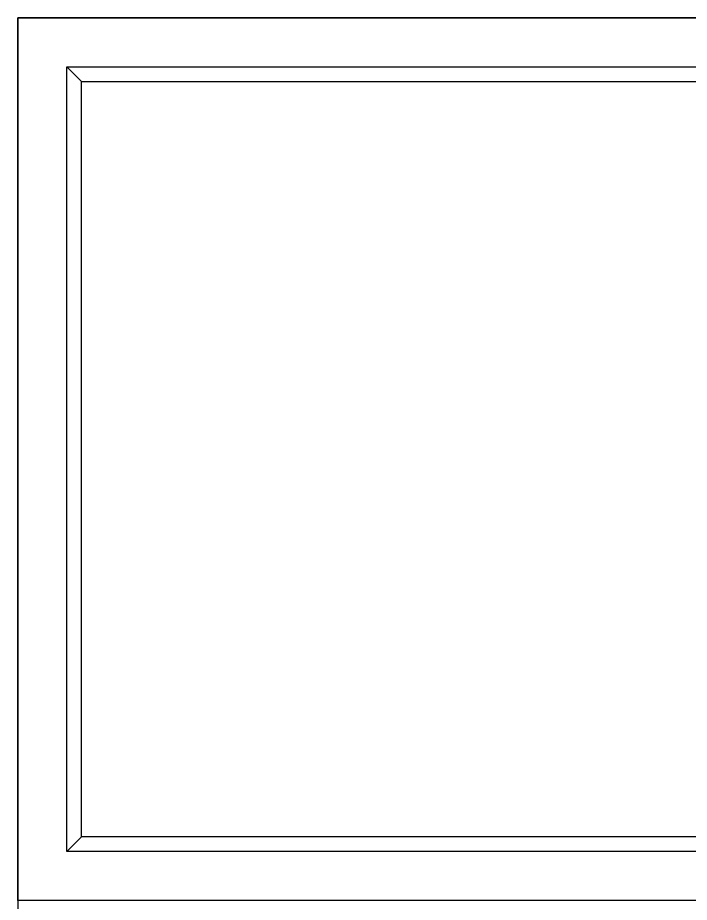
# Model space of a CAD drawing. Header units: inches. Extents: x 11.6 to 54.1, y 10.7 to 35.5.
# Drawn here: x 39.782 to 40.466, y 31.851 to 32.753 of the extents above; entities that cross this region are included whole.
import ezdxf

# ---------------------------------------------------------------- set-up
doc = ezdxf.new("R2010")
doc.units = ezdxf.units.IN
doc.header["$MEASUREMENT"] = 0
doc.layers.add('02', color=2, linetype='Continuous')

msp = doc.modelspace()

# ---------------------------------------------------------------- linework, layer by layer
at = {"layer": '02'}
for p, q in [((39.78219, 32.75318), (39.78219, 31.45318)), ((39.78219, 31.85318), (39.78219, 32.75318)), ((39.78219, 32.75318), (40.78219, 32.75318)), ((40.78219, 32.75318), (39.78219, 32.75318)), ((39.84719, 32.68818), (39.83219, 32.70318)), ((39.83219, 31.90318), (39.83219, 32.70318)), ((39.83219, 32.70318), (40.73219, 32.70318)), ((39.84719, 31.91818), (39.84719, 32.68818)), ((39.84719, 32.68818), (40.71719, 32.68818)), ((39.84719, 31.91818), (39.83219, 31.90318)), ((40.71719, 31.91818), (39.84719, 31.91818)), ((40.73219, 31.90318), (39.83219, 31.90318)), ((40.78219, 31.85318), (39.78219, 31.85318))]:
    msp.add_line(p, q, dxfattribs=at)

doc.saveas('drawing.dxf')
